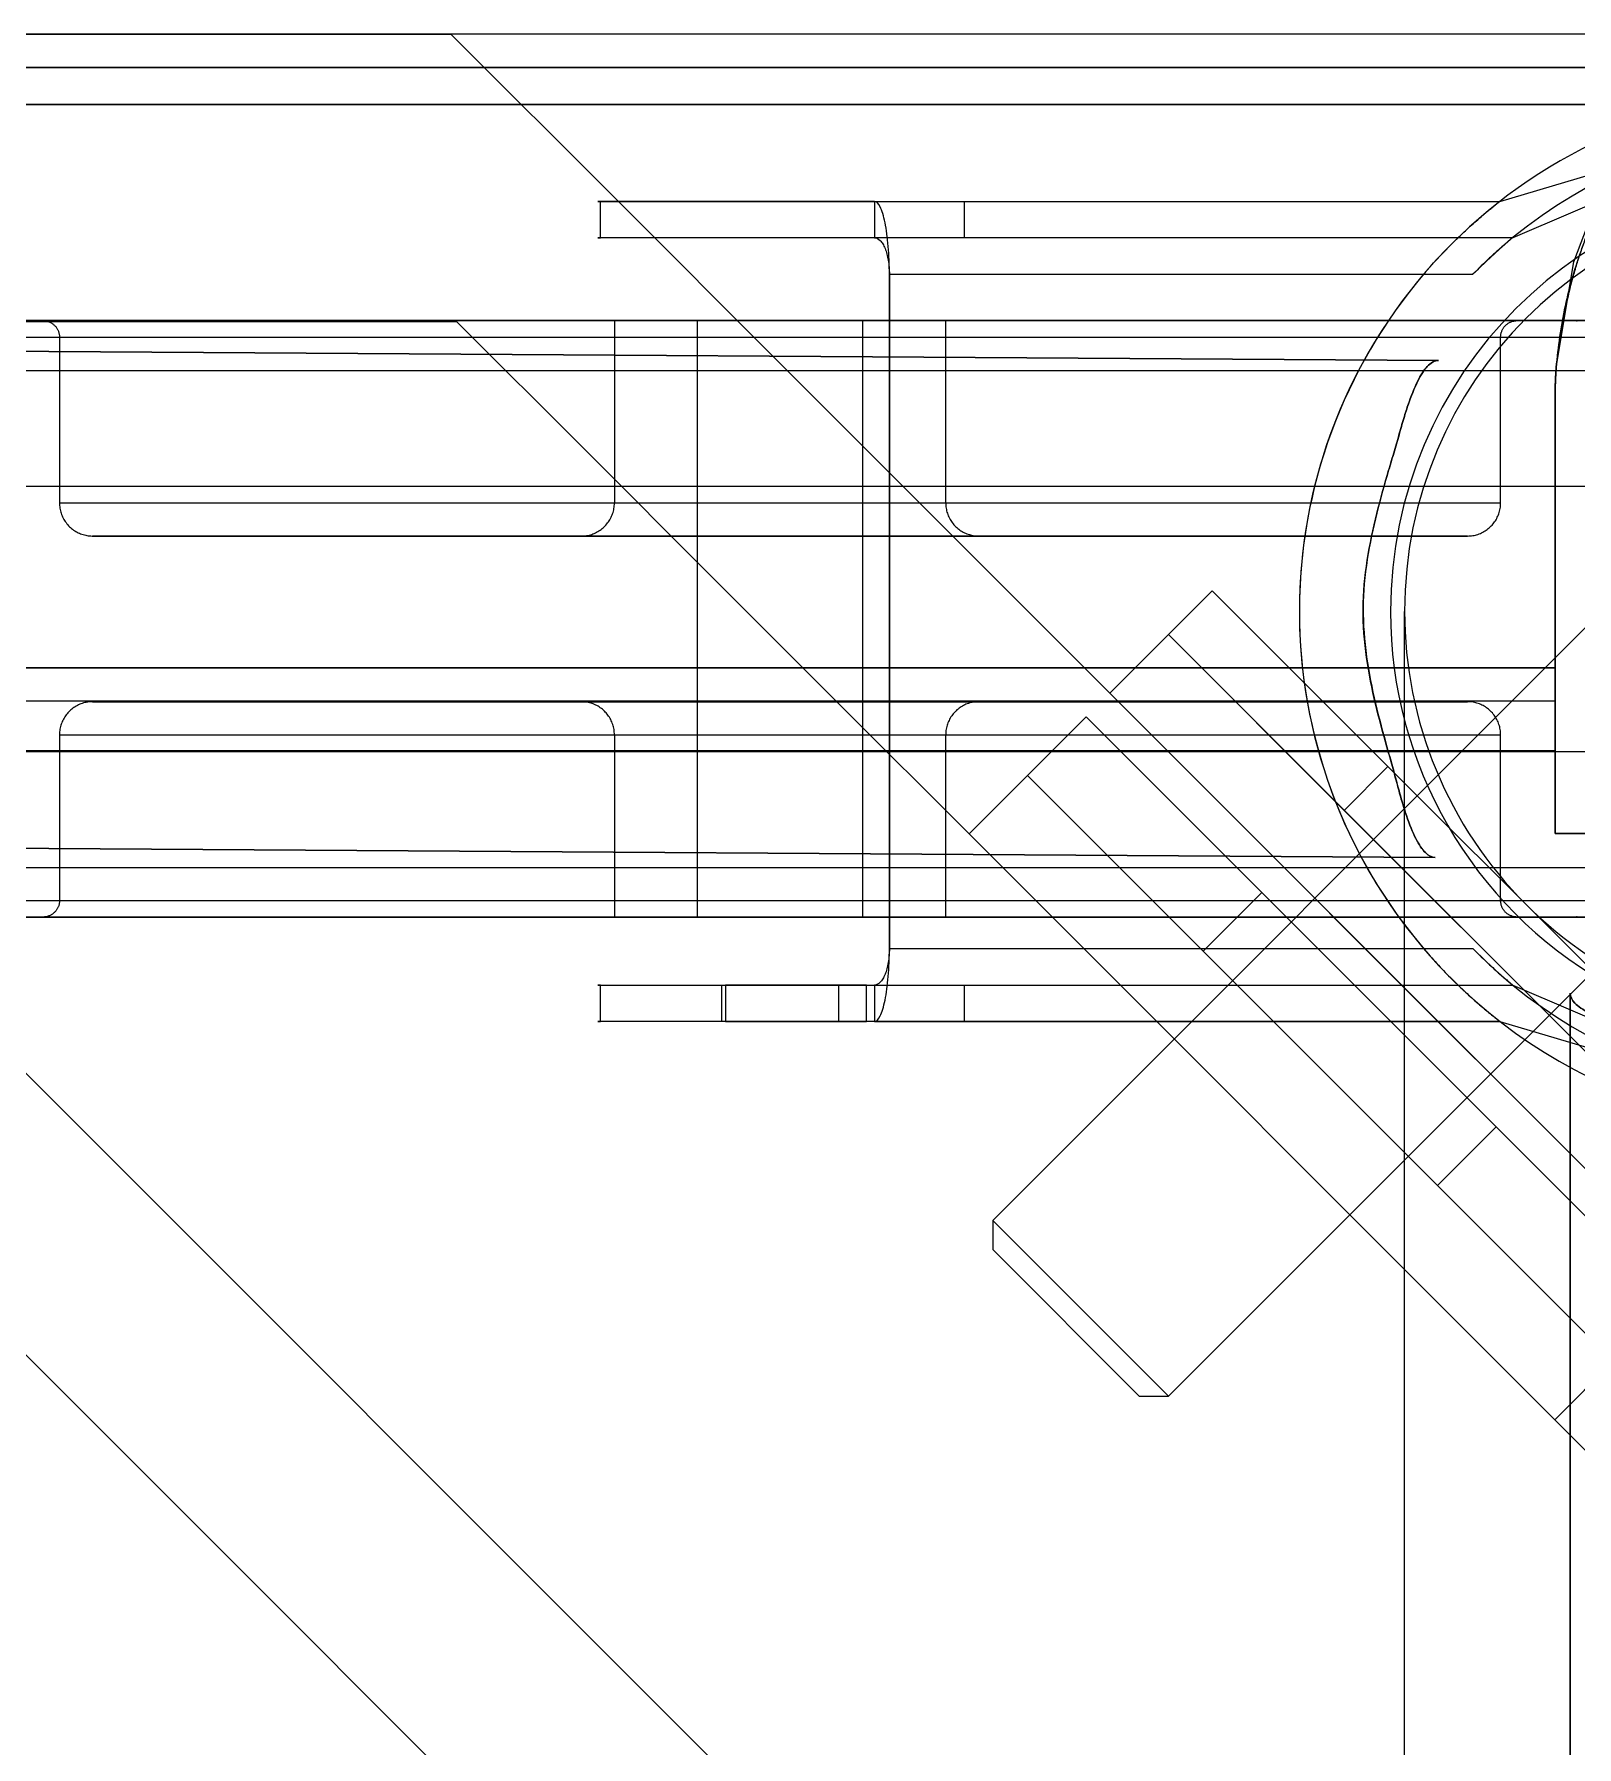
# Model space of a CAD drawing. Header units: millimetres. Extents: x -32954 to 151739, y -65671 to 56243.
# Drawn here: x -10819.61 to -10782.36, y -48571.31 to -48529.97 of the extents above; entities that cross this region are included whole.
import ezdxf

# ---------------------------------------------------------------- set-up
doc = ezdxf.new("R2010")
doc.units = ezdxf.units.MM
doc.layers.add('G-IMPT', color=7, linetype='Continuous', lineweight=9)
doc.layers.add('I-FURN', color=7, linetype='Continuous', lineweight=9)

# ---------------------------------------------------------------- blocks, each defined once
blk = doc.blocks.new('М25-М26_Столик манипуляционный - МСК-5501_dwg-9496848-О_ТХ_01')
at = {"layer": 'G-IMPT'}
for p, q in [((-301.365, -398.053), (-301.365, -13.492)), ((-301.365, -13.492), (-301.365, -398.053)), ((-301.365, -13.492), (-301.365, -398.053)), ((-320.3, -339.89), (-238.983, -421.207)), ((-320.3, -339.89), (-238.983, -421.207)), ((-300.991, -387.756), (-303.819, -390.584)), ((-302.405, -389.17), (-300.991, -387.756)), ((-286.848, -401.898), (-300.991, -387.756)), ((-291.662, -388.327), (-316.057, -412.722)), ((-291.662, -388.327), (-316.057, -412.722)), ((-290.955, -388.327), (-291.662, -388.327)), ((-290.955, -388.327), (-291.662, -388.327)), ((-291.662, -388.327), (-287.42, -392.57)), ((-291.662, -388.327), (-287.42, -392.57)), ((-287.42, -391.862), (-290.955, -388.327)), ((-287.42, -391.862), (-290.955, -388.327)), ((-302.405, -389.17), (-288.263, -403.312)), ((-298.162, -393.413), (-302.405, -389.17)), ((-288.263, -403.312), (-302.405, -389.17)), ((-288.327, -391.662), (-290.755, -389.234)), ((-288.327, -391.662), (-290.755, -389.234)), ((-290.199, -389.083), (-288.176, -391.106)), ((-290.199, -389.083), (-288.176, -391.106)), ((-303.819, -390.584), (-299.576, -394.827)), ((-290.248, -405.297), (-304.39, -391.155)), ((-287.42, -392.57), (-287.42, -391.862)), ((-287.42, -392.57), (-287.42, -391.862)), ((-311.815, -416.965), (-287.42, -392.57)), ((-311.815, -416.965), (-287.42, -392.57)), ((-305.804, -392.57), (-291.662, -406.712)), ((-291.662, -406.712), (-305.804, -392.57)), ((-299.576, -394.827), (-298.162, -393.413)), ((-298.162, -393.413), (-292.505, -399.07)), ((-295.334, -396.241), (-295.334, -396.241)), ((-295.334, -396.241), (-295.334, -396.241)), ((-301.562, -396.812), (-295.905, -402.469)), ((-284.568, -397.372), (-299.668, -397.372)), ((-299.668, -397.372), (-286.728, -397.372)), ((-286.728, -397.372), (-284.369, -397.372)), ((-285.805, -397.372), (-285.805, -397.372)), ((-285.805, -397.372), (-285.805, -397.372)), ((-284.568, -397.372), (-277.946, -397.372)), ((-280.965, -397.372), (-284.369, -397.372)), ((-283.702, -397.372), (-283.702, -398.252)), ((-282.285, -397.372), (-282.285, -397.372)), ((-282.285, -397.372), (-282.285, -397.372)), ((-280.965, -397.372), (-277.885, -397.372)), ((-280.868, -398.252), (-280.868, -397.372)), ((-277.885, -397.372), (-277.946, -397.372)), ((-284.568, -398.252), (-299.976, -398.252)), ((-284.568, -398.252), (-299.976, -398.252)), ((-286.728, -398.252), (-299.976, -398.252)), ((-284.369, -398.252), (-286.728, -398.252)), ((-285.805, -398.252), (-285.805, -398.252)), ((-285.805, -398.252), (-285.805, -398.252)), ((-277.946, -398.252), (-284.568, -398.252)), ((-284.369, -398.252), (-280.965, -398.252)), ((-282.285, -398.252), (-282.285, -398.252)), ((-282.285, -398.252), (-282.285, -398.252)), ((-277.885, -398.252), (-280.965, -398.252)), ((-277.946, -398.252), (-277.885, -398.252)), ((-284.925, -399.132), (-299.017, -399.132)), ((-284.925, -399.132), (-297.826, -399.132)), ((-293.92, -400.484), (-292.505, -399.07)), ((-292.505, -399.07), (-288.263, -403.312)), ((-284.925, -415.412), (-284.925, -399.132)), ((-284.925, -399.132), (-284.925, -415.412)), ((-298.733, -399.641), (-298.733, -399.641)), ((-298.733, -399.641), (-298.733, -399.641)), ((-303.285, -399.892), (-261.285, -399.892)), ((-261.285, -399.892), (-303.285, -399.892)), ((-261.485, -399.892), (-303.085, -399.892)), ((-261.485, -399.892), (-303.085, -399.892)), ((-301.485, -399.892), (-263.085, -399.892)), ((-263.085, -399.892), (-301.485, -399.892)), ((-264.485, -399.892), (-300.085, -399.892)), ((-264.485, -399.892), (-300.085, -399.892)), ((-286.285, -399.892), (-286.285, -404.292)), ((-286.285, -399.892), (-278.285, -399.892)), ((-278.285, -399.892), (-286.285, -399.892)), ((-284.285, -399.892), (-284.285, -414.292)), ((-280.285, -399.892), (-284.285, -399.892)), ((-280.285, -399.892), (-284.285, -399.892)), ((-280.285, -414.292), (-280.285, -399.892)), ((-278.285, -404.292), (-278.285, -399.892)), ((-262.685, -400.292), (-301.885, -400.292)), ((-262.685, -400.292), (-301.885, -400.292)), ((-299.685, -400.292), (-299.685, -404.292)), ((-264.885, -400.292), (-299.685, -400.292)), ((-264.885, -400.292), (-299.685, -400.292)), ((-293.92, -400.484), (-289.677, -404.726)), ((-264.885, -404.292), (-264.885, -400.292)), ((-262.685, -401.092), (-301.885, -401.092)), ((-262.685, -401.092), (-301.885, -401.092)), ((301.441, -405.187), (-298.107, -401.332)), ((-298.107, -401.332), (301.441, -405.187)), ((-298.107, -401.332), (301.441, -405.187)), ((-289.677, -404.726), (-286.848, -401.898)), ((-286.848, -401.898), (-288.263, -403.312)), ((-296.965, -403.53), (-295.905, -402.469)), ((-295.905, -402.469), (-291.662, -406.712)), ((-296.965, -403.53), (-292.723, -407.772)), ((-289.677, -404.726), (-288.263, -403.312)), ((-289.677, -404.726), (-288.263, -403.312)), ((-257.285, -403.892), (-307.285, -403.892)), ((-257.285, -403.892), (-307.285, -403.892)), ((-301, -403.907), (301, -403.907)), ((-301, -403.907), (-301, -405.907)), ((-301, -405.107), (-301, -403.907)), ((-301, -403.907), (301, -403.907)), ((-301, -405.107), (-301, -403.907)), ((-301, -403.907), (301, -403.907)), ((301, -403.907), (-301, -403.907)), ((-301, -403.907), (-301, -405.907)), ((-264.885, -404.292), (-299.685, -404.292)), ((-264.885, -404.292), (-299.685, -404.292)), ((-278.285, -404.292), (-286.285, -404.292)), ((-278.285, -404.292), (-286.285, -404.292)), ((-301, -405.107), (301, -405.107)), ((-301, -412.407), (-301, -405.107)), ((-301, -405.107), (301, -405.107)), ((-301, -412.407), (-301, -405.107)), ((-301, -405.107), (301, -405.107)), ((-301, -405.107), (301, -405.107)), ((-298.885, -405.092), (-265.685, -405.092)), ((-265.685, -405.092), (-298.885, -405.092)), ((-277.485, -405.092), (-287.085, -405.092)), ((-277.485, -405.092), (-287.085, -405.092)), ((-292.723, -407.772), (-290.248, -405.297)), ((-290.248, -405.297), (-291.662, -406.712)), ((-301, -405.907), (301, -405.907)), ((301, -405.907), (-301, -405.907)), ((-301, -405.907), (301, -405.907)), ((-301, -405.907), (301, -405.907)), ((-301, -405.907), (301, -405.907)), ((-301, -405.907), (-301, -412.482)), ((301, -405.907), (-301, -405.907)), ((-292.723, -407.772), (-291.662, -406.712)), ((-292.723, -407.772), (-291.662, -406.712)), ((-265.685, -409.092), (-298.885, -409.092)), ((-265.685, -409.092), (-298.885, -409.092)), ((-287.085, -409.092), (-277.485, -409.092)), ((-277.485, -409.092), (-287.085, -409.092)), ((-299.685, -409.892), (-299.685, -413.892)), ((-264.885, -409.892), (-299.685, -409.892)), ((-264.885, -409.892), (-299.685, -409.892)), ((-286.285, -409.892), (-286.285, -414.292)), ((-278.285, -409.892), (-286.285, -409.892)), ((-278.285, -409.892), (-286.285, -409.892)), ((-278.285, -414.292), (-278.285, -409.892)), ((-264.885, -413.892), (-264.885, -409.892)), ((-257.285, -410.292), (-307.285, -410.292)), ((-257.285, -410.292), (-307.285, -410.292)), ((-262.685, -413.092), (-301.885, -413.092)), ((-262.685, -413.092), (-301.885, -413.092)), ((-298.184, -413.331), (301.364, -417.187)), ((-298.184, -413.331), (301.364, -417.187)), ((301.364, -417.187), (-298.184, -413.331)), ((-303.285, -414.292), (-261.285, -414.292)), ((-261.285, -414.292), (-303.285, -414.292)), ((-303.085, -414.292), (-261.485, -414.292)), ((-261.485, -414.292), (-303.085, -414.292)), ((-262.685, -413.892), (-301.885, -413.892)), ((-262.685, -413.892), (-301.885, -413.892)), ((-263.085, -414.292), (-301.485, -414.292)), ((-263.085, -414.292), (-301.485, -414.292)), ((-300.085, -414.292), (-264.485, -414.292)), ((-264.485, -414.292), (-300.085, -414.292)), ((-264.885, -413.892), (-299.685, -413.892)), ((-264.885, -413.892), (-299.685, -413.892)), ((-278.285, -414.292), (-286.285, -414.292)), ((-286.285, -414.292), (-278.285, -414.292)), ((-284.285, -414.292), (-280.285, -414.292)), ((-280.285, -414.292), (-284.285, -414.292)), ((-239.119, -414.272), (-274.474, -414.272)), ((-284.925, -415.412), (-299.017, -415.412)), ((-284.925, -415.412), (-297.826, -415.412)), ((-299.976, -416.292), (-284.568, -416.292)), ((-299.976, -416.292), (-284.568, -416.292)), ((-299.976, -416.292), (-286.728, -416.292)), ((-286.728, -416.292), (-284.369, -416.292)), ((-285.805, -416.292), (-285.805, -416.292)), ((-285.805, -416.292), (-285.805, -416.292)), ((-284.568, -416.292), (-277.946, -416.292)), ((-282.285, -416.292), (-282.285, -416.292)), ((-282.285, -416.292), (-282.285, -416.292)), ((-280.965, -416.292), (-277.885, -416.292)), ((-277.885, -416.292), (-277.946, -416.292)), ((-284.568, -417.172), (-299.668, -417.172)), ((-286.728, -417.172), (-299.668, -417.172)), ((-284.369, -417.172), (-286.728, -417.172)), ((-285.805, -417.172), (-285.805, -417.172)), ((-285.805, -417.172), (-285.805, -417.172)), ((-284.568, -417.172), (-277.946, -417.172)), ((-282.285, -417.172), (-282.285, -417.172)), ((-282.285, -417.172), (-282.285, -417.172)), ((-277.885, -417.172), (-280.965, -417.172)), ((-277.946, -417.172), (-277.885, -417.172)), ((304.699, -419.507), (-304.699, -419.507)), ((304.699, -419.507), (-304.699, -419.507)), ((-304.699, -419.507), (304.699, -419.507)), ((-304.699, -419.507), (304.699, -419.507)), ((-304.699, -420.407), (304.699, -420.407)), ((304.699, -420.407), (-304.699, -420.407)), ((-304.699, -421.207), (304.699, -421.207)), ((-304.699, -421.207), (304.699, -421.207)), ((-304.699, -421.207), (304.699, -421.207)), ((-304.699, -421.207), (304.699, -421.207)), ((-304.699, -421.207), (304.699, -421.207)), ((-304.699, -421.207), (304.699, -421.207)), ((-238.983, -421.207), (-274.338, -421.207)), ((-274.338, -421.207), (-238.983, -421.207))]:
    blk.add_line(p, q, dxfattribs=at)
at = {"layer": 'G-IMPT', "flags": 128}
for points in [[(-297.365, -377.576), (-297.365, -380.023), (-297.365, -382.386), (-297.365, -384.661), (-297.365, -386.844), (-297.365, -388.931), (-297.365, -390.92), (-297.365, -392.808), (-297.365, -394.59), (-297.365, -396.265), (-297.365, -397.829), (-297.365, -399.28), (-297.365, -400.617), (-297.365, -401.835), (-297.365, -402.935), (-297.365, -403.914), (-297.365, -404.77), (-297.365, -405.502), (-297.365, -406.108), (-297.365, -406.589), (-297.365, -406.943), (-297.365, -407.169), (-297.365, -407.268), (-297.365, -407.272)], [(-239.119, -414.272), (-257.68, -395.711), (-276.242, -377.149), (-294.803, -358.588), (-313.365, -340.026)], [(-313.365, -375.381), (-310.271, -378.475), (-307.178, -381.569), (-304.084, -384.662), (-300.991, -387.756)], [(-290.248, -405.297), (-293.783, -401.762), (-297.319, -398.226), (-300.855, -394.691), (-304.39, -391.155)], [(-299.668, -397.372), (-308.405, -394.776), (-316.592, -398.781), (-319.905, -407.272)], [(-299.576, -394.827), (-298.162, -396.241), (-296.748, -397.655), (-295.334, -399.07), (-293.92, -400.484)], [(-299.976, -398.252), (-305.946, -395.699), (-312.355, -396.734), (-317.217, -401.036), (-319.025, -407.272), (-317.217, -413.508), (-312.355, -417.811), (-305.946, -418.846), (-299.976, -416.292)], [(-286.728, -398.252), (-286.728, -398.032), (-286.728, -397.812), (-286.728, -397.592), (-286.728, -397.372)], [(-284.568, -398.252), (-284.568, -398.032), (-284.568, -397.812), (-284.568, -397.592), (-284.568, -397.372)], [(-284.369, -397.372), (-284.369, -397.592), (-284.369, -397.812), (-284.369, -398.032), (-284.369, -398.252)], [(-280.965, -398.252), (-280.965, -398.032), (-280.965, -397.812), (-280.965, -397.592), (-280.965, -397.372)], [(-277.946, -397.372), (-277.946, -397.592), (-277.946, -397.812), (-277.946, -398.032), (-277.946, -398.252)], [(-302.622, -397.873), (-301.208, -399.287), (-299.794, -400.701), (-298.38, -402.115), (-296.965, -403.53)], [(-301.627, -399.892), (-301.285, -399.892), (-300.912, -399.892), (-300.509, -399.892), (-300.077, -399.892), (-299.617, -399.892), (-299.129, -399.892), (-298.614, -399.892), (-298.073, -399.892), (-297.507, -399.892), (-296.916, -399.892), (-296.302, -399.892), (-295.665, -399.892), (-295.007, -399.892), (-294.329, -399.892), (-293.631, -399.892), (-292.916, -399.892), (-292.183, -399.892), (-291.434, -399.892), (-290.671, -399.892), (-289.894, -399.892), (-289.106, -399.892), (-288.306, -399.892), (-287.497, -399.892), (-286.679, -399.892), (-285.854, -399.892), (-285.024, -399.892), (-284.189, -399.892), (-283.351, -399.892), (-282.512, -399.892), (-281.672, -399.892), (-280.833, -399.892), (-279.996, -399.892), (-279.163, -399.892), (-278.335, -399.892), (-277.514, -399.892), (-276.7, -399.892), (-275.895, -399.892), (-275.1, -399.892), (-274.316, -399.892), (-273.546, -399.892), (-272.789, -399.892), (-272.048, -399.892), (-271.323, -399.892), (-270.615, -399.892), (-269.926, -399.892), (-269.257, -399.892), (-268.609, -399.892), (-267.983, -399.892), (-267.379, -399.892), (-266.8, -399.892), (-266.245, -399.892), (-265.716, -399.892), (-265.213, -399.892), (-264.738, -399.892), (-264.29, -399.892), (-263.872, -399.892)], [(-264.061, -399.892), (-264.493, -399.892), (-264.953, -399.892), (-265.441, -399.892), (-265.956, -399.892), (-266.497, -399.892), (-267.063, -399.892), (-267.654, -399.892), (-268.268, -399.892), (-268.905, -399.892), (-269.563, -399.892), (-270.241, -399.892), (-270.939, -399.892), (-271.654, -399.892), (-272.387, -399.892), (-273.136, -399.892), (-273.899, -399.892), (-274.675, -399.892), (-275.464, -399.892), (-276.264, -399.892), (-277.073, -399.892), (-277.891, -399.892), (-278.716, -399.892), (-279.546, -399.892), (-280.381, -399.892), (-281.219, -399.892), (-282.058, -399.892), (-282.898, -399.892), (-283.737, -399.892), (-284.574, -399.892), (-285.407, -399.892), (-286.235, -399.892), (-287.056, -399.892), (-287.87, -399.892), (-288.675, -399.892), (-289.47, -399.892), (-290.253, -399.892), (-291.024, -399.892), (-291.781, -399.892), (-292.522, -399.892), (-293.247, -399.892), (-293.955, -399.892), (-294.643, -399.892), (-295.313, -399.892), (-295.961, -399.892), (-296.587, -399.892), (-297.191, -399.892), (-297.77, -399.892), (-298.325, -399.892), (-298.854, -399.892), (-299.357, -399.892), (-299.832, -399.892), (-300.28, -399.892), (-300.698, -399.892), (-301.087, -399.892), (-301.446, -399.892), (-301.774, -399.892)], [(-301.537, -399.896), (-301.521, -399.894), (-301.505, -399.893), (-301.489, -399.892), (-301.485, -399.892)], [(-301.485, -399.892), (-301.47, -399.892), (-301.424, -399.892), (-301.347, -399.892), (-301.24, -399.892), (-301.102, -399.892), (-300.935, -399.892), (-300.737, -399.892), (-300.51, -399.892), (-300.254, -399.892), (-299.969, -399.892), (-299.656, -399.892), (-299.315, -399.892), (-298.947, -399.892), (-298.552, -399.892), (-298.131, -399.892), (-297.685, -399.892), (-297.214, -399.892), (-296.72, -399.892), (-296.202, -399.892), (-295.662, -399.892), (-295.1, -399.892), (-294.518, -399.892), (-293.917, -399.892), (-293.297, -399.892), (-292.659, -399.892), (-292.004, -399.892), (-291.334, -399.892), (-290.65, -399.892), (-289.952, -399.892), (-289.242, -399.892), (-288.521, -399.892), (-287.79, -399.892), (-287.05, -399.892), (-286.302, -399.892), (-285.548, -399.892), (-284.789, -399.892), (-284.026, -399.892), (-283.26, -399.892), (-282.492, -399.892), (-281.724, -399.892), (-280.957, -399.892), (-280.192, -399.892), (-279.431, -399.892), (-278.674, -399.892), (-277.923, -399.892), (-277.178, -399.892), (-276.442, -399.892), (-275.716, -399.892), (-274.999, -399.892), (-274.295, -399.892), (-273.603, -399.892), (-272.925, -399.892), (-272.262, -399.892), (-271.616, -399.892), (-270.986, -399.892), (-270.374, -399.892), (-269.781, -399.892), (-269.209, -399.892), (-268.657, -399.892), (-268.127, -399.892), (-267.62, -399.892), (-267.136, -399.892), (-266.676, -399.892), (-266.242, -399.892), (-265.833, -399.892), (-265.45, -399.892), (-265.094, -399.892), (-264.766, -399.892), (-264.466, -399.892), (-264.194, -399.892)], [(-264.06, -399.892), (-264.316, -399.892), (-264.601, -399.892), (-264.914, -399.892), (-265.255, -399.892), (-265.623, -399.892), (-266.018, -399.892), (-266.439, -399.892), (-266.885, -399.892), (-267.356, -399.892), (-267.85, -399.892), (-268.368, -399.892), (-268.908, -399.892), (-269.47, -399.892), (-270.052, -399.892), (-270.653, -399.892), (-271.273, -399.892), (-271.911, -399.892), (-272.566, -399.892), (-273.235, -399.892), (-273.92, -399.892), (-274.618, -399.892), (-275.328, -399.892), (-276.049, -399.892), (-276.78, -399.892), (-277.52, -399.892), (-278.268, -399.892), (-279.022, -399.892), (-279.781, -399.892), (-280.544, -399.892), (-281.31, -399.892), (-282.078, -399.892), (-282.846, -399.892), (-283.613, -399.892), (-284.378, -399.892), (-285.139, -399.892), (-285.896, -399.892), (-286.647, -399.892), (-287.391, -399.892), (-288.128, -399.892), (-288.854, -399.892), (-289.57, -399.892), (-290.275, -399.892), (-290.967, -399.892), (-291.645, -399.892), (-292.308, -399.892), (-292.954, -399.892), (-293.584, -399.892), (-294.196, -399.892), (-294.789, -399.892), (-295.361, -399.892), (-295.913, -399.892), (-296.443, -399.892), (-296.95, -399.892), (-297.434, -399.892), (-297.894, -399.892), (-298.328, -399.892), (-298.737, -399.892), (-299.12, -399.892), (-299.476, -399.892), (-299.804, -399.892), (-300.104, -399.892), (-300.376, -399.892), (-300.618, -399.892), (-300.832, -399.892), (-301.016, -399.892), (-301.169, -399.892), (-301.293, -399.892), (-301.386, -399.892), (-301.449, -399.892), (-301.48, -399.892), (-301.485, -399.892)], [(-300.085, -399.892), (-300.069, -399.893), (-300.053, -399.894), (-300.037, -399.895), (-300.021, -399.897), (-300.006, -399.9), (-299.99, -399.904), (-299.974, -399.908), (-299.959, -399.913), (-299.944, -399.918), (-299.929, -399.924), (-299.915, -399.93), (-299.9, -399.938), (-299.886, -399.945), (-299.872, -399.953), (-299.859, -399.962), (-299.846, -399.971), (-299.833, -399.981), (-299.821, -399.992), (-299.809, -400.002), (-299.798, -400.014), (-299.787, -400.025), (-299.777, -400.037), (-299.767, -400.05), (-299.757, -400.063), (-299.748, -400.076), (-299.74, -400.09), (-299.732, -400.104), (-299.725, -400.118), (-299.718, -400.133), (-299.712, -400.147), (-299.707, -400.162), (-299.702, -400.178), (-299.697, -400.193), (-299.694, -400.209), (-299.691, -400.224), (-299.688, -400.24), (-299.687, -400.256), (-299.685, -400.272), (-299.685, -400.288), (-299.685, -400.292)], [(-264.885, -400.292), (-264.885, -400.276), (-264.884, -400.26), (-264.882, -400.244), (-264.88, -400.229), (-264.877, -400.213), (-264.874, -400.197), (-264.869, -400.182), (-264.865, -400.167), (-264.859, -400.151), (-264.853, -400.137), (-264.847, -400.122), (-264.84, -400.108), (-264.832, -400.094), (-264.824, -400.08), (-264.815, -400.066), (-264.806, -400.053), (-264.796, -400.041), (-264.786, -400.029), (-264.775, -400.017), (-264.764, -400.005), (-264.752, -399.994), (-264.74, -399.984), (-264.727, -399.974), (-264.714, -399.965), (-264.701, -399.956), (-264.687, -399.947), (-264.674, -399.94), (-264.659, -399.932), (-264.645, -399.926), (-264.63, -399.92), (-264.615, -399.914), (-264.6, -399.909), (-264.584, -399.905), (-264.569, -399.901), (-264.553, -399.898), (-264.537, -399.896), (-264.521, -399.894), (-264.505, -399.893), (-264.489, -399.892), (-264.485, -399.892)], [(-303, -401.907), (-302.5, -401.907), (-302, -401.907), (-301.5, -401.907), (-301, -401.907)], [(-301, -401.907), (-301.5, -401.907), (-302, -401.907), (-302.5, -401.907), (-303, -401.907)], [(-303, -401.907), (-302.5, -401.907), (-302, -401.907), (-301.5, -401.907), (-301, -401.907)], [(-301, -401.907), (-301.5, -401.907), (-302, -401.907), (-302.5, -401.907), (-303, -401.907)], [(-301, -401.907), (-301, -402.407), (-301, -402.907), (-301, -403.407), (-301, -403.907)], [(-301, -403.907), (-301, -403.407), (-301, -402.907), (-301, -402.407), (-301, -401.907)], [(-301, -401.907), (-301, -402.407), (-301, -402.907), (-301, -403.407), (-301, -403.907)], [(-301, -403.907), (-301, -403.407), (-301, -402.907), (-301, -402.407), (-301, -401.907)], [(-286.848, -401.898), (-283.755, -404.992), (-280.661, -408.085), (-277.568, -411.179), (-274.474, -414.272)], [(-299.685, -404.292), (-299.684, -404.324), (-299.682, -404.356), (-299.679, -404.388), (-299.675, -404.42), (-299.669, -404.451), (-299.662, -404.482), (-299.654, -404.513), (-299.644, -404.544), (-299.634, -404.574), (-299.622, -404.604), (-299.609, -404.633), (-299.595, -404.662), (-299.579, -404.69), (-299.563, -404.717), (-299.545, -404.744), (-299.527, -404.77), (-299.507, -404.795), (-299.486, -404.82), (-299.465, -404.843), (-299.442, -404.866), (-299.419, -404.888), (-299.395, -404.909), (-299.37, -404.929), (-299.344, -404.948), (-299.317, -404.966), (-299.29, -404.982), (-299.262, -404.998), (-299.234, -405.012), (-299.204, -405.026), (-299.175, -405.038), (-299.145, -405.049), (-299.114, -405.059), (-299.084, -405.067), (-299.052, -405.075), (-299.021, -405.081), (-298.989, -405.086), (-298.958, -405.089), (-298.926, -405.091), (-298.894, -405.092), (-298.885, -405.092)], [(-287.085, -405.092), (-287.053, -405.092), (-287.021, -405.09), (-286.989, -405.087), (-286.958, -405.082), (-286.926, -405.076), (-286.895, -405.069), (-286.864, -405.061), (-286.833, -405.052), (-286.803, -405.041), (-286.773, -405.029), (-286.744, -405.016), (-286.716, -405.002), (-286.687, -404.987), (-286.66, -404.97), (-286.633, -404.953), (-286.607, -404.934), (-286.582, -404.914), (-286.557, -404.894), (-286.534, -404.872), (-286.511, -404.85), (-286.489, -404.826), (-286.468, -404.802), (-286.448, -404.777), (-286.43, -404.751), (-286.412, -404.725), (-286.395, -404.697), (-286.379, -404.669), (-286.365, -404.641), (-286.352, -404.612), (-286.339, -404.582), (-286.328, -404.552), (-286.319, -404.522), (-286.31, -404.491), (-286.303, -404.46), (-286.297, -404.428), (-286.292, -404.397), (-286.288, -404.365), (-286.286, -404.333), (-286.285, -404.301), (-286.285, -404.292)], [(-278.285, -404.292), (-278.284, -404.324), (-278.282, -404.356), (-278.279, -404.388), (-278.275, -404.42), (-278.269, -404.451), (-278.262, -404.482), (-278.254, -404.513), (-278.244, -404.544), (-278.234, -404.574), (-278.222, -404.604), (-278.209, -404.633), (-278.195, -404.662), (-278.179, -404.69), (-278.163, -404.717), (-278.145, -404.744), (-278.127, -404.77), (-278.107, -404.795), (-278.086, -404.82), (-278.065, -404.843), (-278.042, -404.866), (-278.019, -404.888), (-277.995, -404.909), (-277.97, -404.929), (-277.944, -404.948), (-277.917, -404.966), (-277.89, -404.982), (-277.862, -404.998), (-277.834, -405.012), (-277.804, -405.026), (-277.775, -405.038), (-277.745, -405.049), (-277.714, -405.059), (-277.684, -405.067), (-277.652, -405.075), (-277.621, -405.081), (-277.589, -405.086), (-277.558, -405.089), (-277.526, -405.091), (-277.494, -405.092), (-277.485, -405.092)], [(-265.685, -405.092), (-265.653, -405.092), (-265.621, -405.09), (-265.589, -405.087), (-265.558, -405.082), (-265.526, -405.076), (-265.495, -405.069), (-265.464, -405.061), (-265.433, -405.052), (-265.403, -405.041), (-265.373, -405.029), (-265.344, -405.016), (-265.316, -405.002), (-265.287, -404.987), (-265.26, -404.97), (-265.233, -404.953), (-265.207, -404.934), (-265.182, -404.914), (-265.157, -404.894), (-265.134, -404.872), (-265.111, -404.85), (-265.089, -404.826), (-265.068, -404.802), (-265.048, -404.777), (-265.03, -404.751), (-265.012, -404.725), (-264.995, -404.697), (-264.979, -404.669), (-264.965, -404.641), (-264.952, -404.612), (-264.939, -404.582), (-264.928, -404.552), (-264.919, -404.522), (-264.91, -404.491), (-264.903, -404.46), (-264.897, -404.428), (-264.892, -404.397), (-264.888, -404.365), (-264.886, -404.333), (-264.885, -404.301), (-264.885, -404.292)], [(-298.885, -405.092), (-298.872, -405.092), (-298.832, -405.092), (-298.766, -405.092), (-298.673, -405.092), (-298.554, -405.092), (-298.409, -405.092), (-298.238, -405.092), (-298.042, -405.092), (-297.821, -405.092), (-297.575, -405.092), (-297.304, -405.092), (-297.009, -405.092), (-296.691, -405.092), (-296.349, -405.092), (-295.986, -405.092), (-295.6, -405.092), (-295.193, -405.092), (-294.765, -405.092), (-294.317, -405.092), (-293.85, -405.092), (-293.365, -405.092), (-292.862, -405.092), (-292.342, -405.092), (-291.805, -405.092), (-291.254, -405.092), (-290.688, -405.092), (-290.109, -405.092), (-289.517, -405.092), (-288.914, -405.092), (-288.3, -405.092), (-287.677, -405.092), (-287.044, -405.092), (-286.405, -405.092), (-285.758, -405.092), (-285.106, -405.092), (-284.45, -405.092), (-283.79, -405.092), (-283.128, -405.092), (-282.464, -405.092), (-281.8, -405.092), (-281.137, -405.092), (-280.476, -405.092), (-279.817, -405.092), (-279.163, -405.092), (-278.513, -405.092), (-277.87, -405.092), (-277.234, -405.092), (-276.605, -405.092), (-275.986, -405.092), (-275.377, -405.092), (-274.779, -405.092), (-274.193, -405.092), (-273.62, -405.092), (-273.06, -405.092), (-272.516, -405.092), (-271.987, -405.092), (-271.475, -405.092), (-270.979, -405.092), (-270.502, -405.092), (-270.044, -405.092), (-269.606, -405.092), (-269.187, -405.092), (-268.79, -405.092), (-268.414, -405.092), (-268.061, -405.092), (-267.73, -405.092), (-267.422, -405.092), (-267.138, -405.092), (-266.879, -405.092), (-266.644, -405.092), (-266.434, -405.092), (-266.25, -405.092), (-266.091, -405.092), (-265.958, -405.092), (-265.851, -405.092), (-265.771, -405.092), (-265.716, -405.092), (-265.689, -405.092), (-265.685, -405.092)], [(-265.685, -405.092), (-265.698, -405.092), (-265.738, -405.092), (-265.804, -405.092), (-265.897, -405.092), (-266.016, -405.092), (-266.161, -405.092), (-266.331, -405.092), (-266.528, -405.092), (-266.749, -405.092), (-266.995, -405.092), (-267.266, -405.092), (-267.561, -405.092), (-267.879, -405.092), (-268.221, -405.092), (-268.584, -405.092), (-268.97, -405.092), (-269.377, -405.092), (-269.805, -405.092), (-270.253, -405.092), (-270.72, -405.092), (-271.205, -405.092), (-271.708, -405.092), (-272.228, -405.092), (-272.765, -405.092), (-273.316, -405.092), (-273.882, -405.092), (-274.461, -405.092), (-275.053, -405.092), (-275.656, -405.092), (-276.27, -405.092), (-276.893, -405.092), (-277.525, -405.092), (-278.165, -405.092), (-278.812, -405.092), (-279.464, -405.092), (-280.12, -405.092), (-280.78, -405.092), (-281.442, -405.092), (-282.106, -405.092), (-282.77, -405.092), (-283.433, -405.092), (-284.094, -405.092), (-284.753, -405.092), (-285.407, -405.092), (-286.057, -405.092), (-286.7, -405.092), (-287.336, -405.092), (-287.965, -405.092), (-288.584, -405.092), (-289.193, -405.092), (-289.791, -405.092), (-290.377, -405.092), (-290.95, -405.092), (-291.51, -405.092), (-292.054, -405.092), (-292.583, -405.092), (-293.095, -405.092), (-293.59, -405.092), (-294.068, -405.092), (-294.526, -405.092), (-294.964, -405.092), (-295.383, -405.092), (-295.78, -405.092), (-296.156, -405.092), (-296.509, -405.092), (-296.84, -405.092), (-297.148, -405.092), (-297.431, -405.092), (-297.691, -405.092), (-297.926, -405.092), (-298.136, -405.092), (-298.32, -405.092), (-298.479, -405.092), (-298.612, -405.092), (-298.719, -405.092), (-298.799, -405.092), (-298.853, -405.092), (-298.881, -405.092), (-298.885, -405.092)], [(-274.338, -421.207), (-278.316, -417.23), (-282.293, -413.252), (-286.27, -409.275), (-290.248, -405.297)], [(-290.248, -405.297), (-286.27, -409.275), (-282.293, -413.252), (-278.316, -417.23), (-274.338, -421.207)], [(-301, -405.907), (-150.5, -405.907), (0, -405.907), (150.5, -405.907), (301, -405.907)], [(-299.668, -417.172), (-308.405, -419.769), (-316.592, -415.764), (-319.905, -407.272)], [(-298.885, -409.092), (-298.917, -409.093), (-298.949, -409.095), (-298.981, -409.098), (-299.012, -409.103), (-299.044, -409.108), (-299.075, -409.115), (-299.106, -409.123), (-299.137, -409.133), (-299.167, -409.144), (-299.197, -409.155), (-299.226, -409.169), (-299.254, -409.183), (-299.282, -409.198), (-299.31, -409.215), (-299.337, -409.232), (-299.363, -409.251), (-299.388, -409.27), (-299.412, -409.291), (-299.436, -409.312), (-299.459, -409.335), (-299.481, -409.358), (-299.502, -409.383), (-299.521, -409.408), (-299.54, -409.434), (-299.558, -409.46), (-299.575, -409.487), (-299.591, -409.515), (-299.605, -409.544), (-299.618, -409.573), (-299.631, -409.602), (-299.642, -409.632), (-299.651, -409.663), (-299.66, -409.694), (-299.667, -409.725), (-299.673, -409.756), (-299.678, -409.788), (-299.682, -409.82), (-299.684, -409.852), (-299.685, -409.884), (-299.685, -409.892)], [(-265.685, -409.092), (-265.698, -409.092), (-265.738, -409.092), (-265.804, -409.092), (-265.897, -409.092), (-266.016, -409.092), (-266.161, -409.092), (-266.331, -409.092), (-266.528, -409.092), (-266.749, -409.092), (-266.995, -409.092), (-267.266, -409.092), (-267.561, -409.092), (-267.879, -409.092), (-268.221, -409.092), (-268.584, -409.092), (-268.97, -409.092), (-269.377, -409.092), (-269.805, -409.092), (-270.253, -409.092), (-270.72, -409.092), (-271.205, -409.092), (-271.708, -409.092), (-272.228, -409.092), (-272.765, -409.092), (-273.316, -409.092), (-273.882, -409.092), (-274.461, -409.092), (-275.053, -409.092), (-275.656, -409.092), (-276.27, -409.092), (-276.893, -409.092), (-277.525, -409.092), (-278.165, -409.092), (-278.812, -409.092), (-279.464, -409.092), (-280.12, -409.092), (-280.78, -409.092), (-281.442, -409.092), (-282.106, -409.092), (-282.77, -409.092), (-283.433, -409.092), (-284.094, -409.092), (-284.753, -409.092), (-285.407, -409.092), (-286.057, -409.092), (-286.7, -409.092), (-287.336, -409.092), (-287.965, -409.092), (-288.584, -409.092), (-289.193, -409.092), (-289.791, -409.092), (-290.377, -409.092), (-290.95, -409.092), (-291.51, -409.092), (-292.054, -409.092), (-292.583, -409.092), (-293.095, -409.092), (-293.59, -409.092), (-294.068, -409.092), (-294.526, -409.092), (-294.964, -409.092), (-295.383, -409.092), (-295.78, -409.092), (-296.156, -409.092), (-296.509, -409.092), (-296.84, -409.092), (-297.148, -409.092), (-297.431, -409.092), (-297.691, -409.092), (-297.926, -409.092), (-298.136, -409.092), (-298.32, -409.092), (-298.479, -409.092), (-298.612, -409.092), (-298.719, -409.092), (-298.799, -409.092), (-298.853, -409.092), (-298.881, -409.092), (-298.885, -409.092)], [(-298.885, -409.092), (-298.872, -409.092), (-298.832, -409.092), (-298.766, -409.092), (-298.673, -409.092), (-298.554, -409.092), (-298.409, -409.092), (-298.238, -409.092), (-298.042, -409.092), (-297.821, -409.092), (-297.575, -409.092), (-297.304, -409.092), (-297.009, -409.092), (-296.691, -409.092), (-296.349, -409.092), (-295.986, -409.092), (-295.6, -409.092), (-295.193, -409.092), (-294.765, -409.092), (-294.317, -409.092), (-293.85, -409.092), (-293.365, -409.092), (-292.862, -409.092), (-292.342, -409.092), (-291.805, -409.092), (-291.254, -409.092), (-290.688, -409.092), (-290.109, -409.092), (-289.517, -409.092), (-288.914, -409.092), (-288.3, -409.092), (-287.677, -409.092), (-287.044, -409.092), (-286.405, -409.092), (-285.758, -409.092), (-285.106, -409.092), (-284.45, -409.092), (-283.79, -409.092), (-283.128, -409.092), (-282.464, -409.092), (-281.8, -409.092), (-281.137, -409.092), (-280.476, -409.092), (-279.817, -409.092), (-279.163, -409.092), (-278.513, -409.092), (-277.87, -409.092), (-277.234, -409.092), (-276.605, -409.092), (-275.986, -409.092), (-275.377, -409.092), (-274.779, -409.092), (-274.193, -409.092), (-273.62, -409.092), (-273.06, -409.092), (-272.516, -409.092), (-271.987, -409.092), (-271.475, -409.092), (-270.979, -409.092), (-270.502, -409.092), (-270.044, -409.092), (-269.606, -409.092), (-269.187, -409.092), (-268.79, -409.092), (-268.414, -409.092), (-268.061, -409.092), (-267.73, -409.092), (-267.422, -409.092), (-267.138, -409.092), (-266.879, -409.092), (-266.644, -409.092), (-266.434, -409.092), (-266.25, -409.092), (-266.091, -409.092), (-265.958, -409.092), (-265.851, -409.092), (-265.771, -409.092), (-265.716, -409.092), (-265.689, -409.092), (-265.685, -409.092)], [(-286.285, -409.892), (-286.286, -409.86), (-286.288, -409.828), (-286.291, -409.797), (-286.295, -409.765), (-286.301, -409.733), (-286.308, -409.702), (-286.316, -409.671), (-286.326, -409.641), (-286.336, -409.611), (-286.348, -409.581), (-286.361, -409.552), (-286.375, -409.523), (-286.391, -409.495), (-286.407, -409.467), (-286.425, -409.441), (-286.443, -409.415), (-286.463, -409.389), (-286.484, -409.365), (-286.505, -409.341), (-286.528, -409.318), (-286.551, -409.297), (-286.575, -409.276), (-286.6, -409.256), (-286.626, -409.237), (-286.653, -409.219), (-286.68, -409.202), (-286.708, -409.187), (-286.736, -409.172), (-286.765, -409.159), (-286.795, -409.147), (-286.825, -409.136), (-286.856, -409.126), (-286.886, -409.117), (-286.918, -409.11), (-286.949, -409.104), (-286.981, -409.099), (-287.012, -409.096), (-287.044, -409.093), (-287.076, -409.092), (-287.085, -409.092)], [(-277.485, -409.092), (-277.517, -409.093), (-277.549, -409.095), (-277.581, -409.098), (-277.612, -409.103), (-277.644, -409.108), (-277.675, -409.115), (-277.706, -409.123), (-277.737, -409.133), (-277.767, -409.144), (-277.797, -409.155), (-277.826, -409.169), (-277.854, -409.183), (-277.882, -409.198), (-277.91, -409.215), (-277.937, -409.232), (-277.963, -409.251), (-277.988, -409.27), (-278.012, -409.291), (-278.036, -409.312), (-278.059, -409.335), (-278.081, -409.358), (-278.102, -409.383), (-278.121, -409.408), (-278.14, -409.434), (-278.158, -409.46), (-278.175, -409.487), (-278.191, -409.515), (-278.205, -409.544), (-278.218, -409.573), (-278.231, -409.602), (-278.242, -409.632), (-278.251, -409.663), (-278.26, -409.694), (-278.267, -409.725), (-278.273, -409.756), (-278.278, -409.788), (-278.282, -409.82), (-278.284, -409.852), (-278.285, -409.884), (-278.285, -409.892)], [(-264.885, -409.892), (-264.886, -409.86), (-264.888, -409.828), (-264.891, -409.797), (-264.895, -409.765), (-264.901, -409.733), (-264.908, -409.702), (-264.916, -409.671), (-264.926, -409.641), (-264.936, -409.611), (-264.948, -409.581), (-264.961, -409.552), (-264.975, -409.523), (-264.991, -409.495), (-265.007, -409.467), (-265.025, -409.441), (-265.043, -409.415), (-265.063, -409.389), (-265.084, -409.365), (-265.105, -409.341), (-265.128, -409.318), (-265.151, -409.297), (-265.175, -409.276), (-265.2, -409.256), (-265.226, -409.237), (-265.253, -409.219), (-265.28, -409.202), (-265.308, -409.187), (-265.336, -409.172), (-265.365, -409.159), (-265.395, -409.147), (-265.425, -409.136), (-265.456, -409.126), (-265.486, -409.117), (-265.518, -409.11), (-265.549, -409.104), (-265.581, -409.099), (-265.612, -409.096), (-265.644, -409.093), (-265.676, -409.092), (-265.685, -409.092)], [(-301.027, -413.158), (-301.453, -415.712), (-302.289, -417.921), (-303.325, -419.641), (-304.279, -420.788), (-304.699, -421.207)], [(-301.027, -413.158), (-301.453, -415.712), (-302.289, -417.921), (-303.325, -419.641), (-304.279, -420.788), (-304.699, -421.207)], [(-264.061, -414.292), (-264.493, -414.292), (-264.953, -414.292), (-265.441, -414.292), (-265.956, -414.292), (-266.497, -414.292), (-267.063, -414.292), (-267.654, -414.292), (-268.268, -414.292), (-268.905, -414.292), (-269.563, -414.292), (-270.241, -414.292), (-270.939, -414.292), (-271.654, -414.292), (-272.387, -414.292), (-273.136, -414.292), (-273.899, -414.292), (-274.675, -414.292), (-275.464, -414.292), (-276.264, -414.292), (-277.073, -414.292), (-277.891, -414.292), (-278.716, -414.292), (-279.546, -414.292), (-280.381, -414.292), (-281.219, -414.292), (-282.058, -414.292), (-282.898, -414.292), (-283.737, -414.292), (-284.574, -414.292), (-285.407, -414.292), (-286.235, -414.292), (-287.056, -414.292), (-287.87, -414.292), (-288.675, -414.292), (-289.47, -414.292), (-290.253, -414.292), (-291.024, -414.292), (-291.781, -414.292), (-292.522, -414.292), (-293.247, -414.292), (-293.955, -414.292), (-294.643, -414.292), (-295.313, -414.292), (-295.961, -414.292), (-296.587, -414.292), (-297.191, -414.292), (-297.77, -414.292), (-298.325, -414.292), (-298.854, -414.292), (-299.357, -414.292), (-299.832, -414.292), (-300.28, -414.292), (-300.698, -414.292), (-301.087, -414.292), (-301.446, -414.292), (-301.774, -414.292)], [(-301.627, -414.292), (-301.285, -414.292), (-300.912, -414.292), (-300.509, -414.292), (-300.077, -414.292), (-299.617, -414.292), (-299.129, -414.292), (-298.614, -414.292), (-298.073, -414.292), (-297.507, -414.292), (-296.916, -414.292), (-296.302, -414.292), (-295.665, -414.292), (-295.007, -414.292), (-294.329, -414.292), (-293.631, -414.292), (-292.916, -414.292), (-292.183, -414.292), (-291.434, -414.292), (-290.671, -414.292), (-289.894, -414.292), (-289.106, -414.292), (-288.306, -414.292), (-287.497, -414.292), (-286.679, -414.292), (-285.854, -414.292), (-285.024, -414.292), (-284.189, -414.292), (-283.351, -414.292), (-282.512, -414.292), (-281.672, -414.292), (-280.833, -414.292), (-279.996, -414.292), (-279.163, -414.292), (-278.335, -414.292), (-277.514, -414.292), (-276.7, -414.292), (-275.895, -414.292), (-275.1, -414.292), (-274.316, -414.292), (-273.546, -414.292), (-272.789, -414.292), (-272.048, -414.292), (-271.323, -414.292), (-270.615, -414.292), (-269.926, -414.292), (-269.257, -414.292), (-268.609, -414.292), (-267.983, -414.292), (-267.379, -414.292), (-266.8, -414.292), (-266.245, -414.292), (-265.716, -414.292), (-265.213, -414.292), (-264.738, -414.292), (-264.29, -414.292), (-263.872, -414.292)], [(-301.485, -414.292), (-301.501, -414.292), (-301.517, -414.291), (-301.533, -414.289)], [(-264.06, -414.292), (-264.316, -414.292), (-264.601, -414.292), (-264.914, -414.292), (-265.255, -414.292), (-265.623, -414.292), (-266.018, -414.292), (-266.439, -414.292), (-266.885, -414.292), (-267.356, -414.292), (-267.85, -414.292), (-268.368, -414.292), (-268.908, -414.292), (-269.47, -414.292), (-270.052, -414.292), (-270.653, -414.292), (-271.273, -414.292), (-271.911, -414.292), (-272.566, -414.292), (-273.235, -414.292), (-273.92, -414.292), (-274.618, -414.292), (-275.328, -414.292), (-276.049, -414.292), (-276.78, -414.292), (-277.52, -414.292), (-278.268, -414.292), (-279.022, -414.292), (-279.781, -414.292), (-280.544, -414.292), (-281.31, -414.292), (-282.078, -414.292), (-282.846, -414.292), (-283.613, -414.292), (-284.378, -414.292), (-285.139, -414.292), (-285.896, -414.292), (-286.647, -414.292), (-287.391, -414.292), (-288.128, -414.292), (-288.854, -414.292), (-289.57, -414.292), (-290.275, -414.292), (-290.967, -414.292), (-291.645, -414.292), (-292.308, -414.292), (-292.954, -414.292), (-293.584, -414.292), (-294.196, -414.292), (-294.789, -414.292), (-295.361, -414.292), (-295.913, -414.292), (-296.443, -414.292), (-296.95, -414.292), (-297.434, -414.292), (-297.894, -414.292), (-298.328, -414.292), (-298.737, -414.292), (-299.12, -414.292), (-299.476, -414.292), (-299.804, -414.292), (-300.104, -414.292), (-300.376, -414.292), (-300.618, -414.292), (-300.832, -414.292), (-301.016, -414.292), (-301.169, -414.292), (-301.293, -414.292), (-301.386, -414.292), (-301.449, -414.292), (-301.48, -414.292), (-301.485, -414.292)], [(-301.485, -414.292), (-301.47, -414.292), (-301.424, -414.292), (-301.347, -414.292), (-301.24, -414.292), (-301.102, -414.292), (-300.935, -414.292), (-300.737, -414.292), (-300.51, -414.292), (-300.254, -414.292), (-299.969, -414.292), (-299.656, -414.292), (-299.315, -414.292), (-298.947, -414.292), (-298.552, -414.292), (-298.131, -414.292), (-297.685, -414.292), (-297.214, -414.292), (-296.72, -414.292), (-296.202, -414.292), (-295.662, -414.292), (-295.1, -414.292), (-294.518, -414.292), (-293.917, -414.292), (-293.297, -414.292), (-292.659, -414.292), (-292.004, -414.292), (-291.334, -414.292), (-290.65, -414.292), (-289.952, -414.292), (-289.242, -414.292), (-288.521, -414.292), (-287.79, -414.292), (-287.05, -414.292), (-286.302, -414.292), (-285.548, -414.292), (-284.789, -414.292), (-284.026, -414.292), (-283.26, -414.292), (-282.492, -414.292), (-281.724, -414.292), (-280.957, -414.292), (-280.192, -414.292), (-279.431, -414.292), (-278.674, -414.292), (-277.923, -414.292), (-277.178, -414.292), (-276.442, -414.292), (-275.716, -414.292), (-274.999, -414.292), (-274.295, -414.292), (-273.603, -414.292), (-272.925, -414.292), (-272.262, -414.292), (-271.616, -414.292), (-270.986, -414.292), (-270.374, -414.292), (-269.781, -414.292), (-269.209, -414.292), (-268.657, -414.292), (-268.127, -414.292), (-267.62, -414.292), (-267.136, -414.292), (-266.676, -414.292), (-266.242, -414.292), (-265.833, -414.292), (-265.45, -414.292), (-265.094, -414.292), (-264.766, -414.292), (-264.466, -414.292), (-264.194, -414.292)], [(-299.685, -413.892), (-299.685, -413.908), (-299.686, -413.924), (-299.688, -413.94), (-299.69, -413.956), (-299.693, -413.972), (-299.696, -413.987), (-299.701, -414.003), (-299.705, -414.018), (-299.711, -414.033), (-299.717, -414.048), (-299.723, -414.063), (-299.73, -414.077), (-299.738, -414.091), (-299.746, -414.105), (-299.755, -414.118), (-299.764, -414.131), (-299.774, -414.144), (-299.784, -414.156), (-299.795, -414.168), (-299.806, -414.179), (-299.818, -414.19), (-299.83, -414.201), (-299.843, -414.211), (-299.856, -414.22), (-299.869, -414.229), (-299.882, -414.237), (-299.896, -414.245), (-299.911, -414.252), (-299.925, -414.259), (-299.94, -414.265), (-299.955, -414.271), (-299.97, -414.276), (-299.986, -414.28), (-300.001, -414.283), (-300.017, -414.287), (-300.033, -414.289), (-300.049, -414.291), (-300.065, -414.292), (-300.081, -414.292), (-300.085, -414.292)], [(-274.474, -414.272), (-265.635, -414.272), (-256.796, -414.272), (-247.958, -414.272), (-239.119, -414.272)], [(-264.485, -414.292), (-264.501, -414.292), (-264.517, -414.291), (-264.533, -414.289), (-264.549, -414.287), (-264.564, -414.284), (-264.58, -414.281), (-264.596, -414.277), (-264.611, -414.272), (-264.626, -414.267), (-264.641, -414.261), (-264.655, -414.254), (-264.67, -414.247), (-264.684, -414.239), (-264.697, -414.231), (-264.711, -414.222), (-264.724, -414.213), (-264.736, -414.203), (-264.749, -414.193), (-264.761, -414.182), (-264.772, -414.171), (-264.783, -414.159), (-264.793, -414.147), (-264.803, -414.135), (-264.813, -414.122), (-264.822, -414.108), (-264.83, -414.095), (-264.838, -414.081), (-264.845, -414.067), (-264.852, -414.052), (-264.858, -414.037), (-264.863, -414.022), (-264.868, -414.007), (-264.872, -413.992), (-264.876, -413.976), (-264.879, -413.96), (-264.882, -413.945), (-264.883, -413.929), (-264.884, -413.913), (-264.885, -413.897), (-264.885, -413.892)], [(-286.728, -417.172), (-286.728, -416.952), (-286.728, -416.732), (-286.728, -416.512), (-286.728, -416.292)], [(-284.568, -417.172), (-284.568, -416.952), (-284.568, -416.732), (-284.568, -416.512), (-284.568, -416.292)], [(-284.369, -416.292), (-283.518, -416.292), (-282.667, -416.292), (-281.816, -416.292), (-280.965, -416.292)], [(-277.946, -416.292), (-277.946, -416.512), (-277.946, -416.732), (-277.946, -416.952), (-277.946, -417.172)], [(-280.965, -417.172), (-281.816, -417.172), (-282.667, -417.172), (-283.518, -417.172), (-284.369, -417.172)], [(304.699, -419.507), (152.35, -419.507), (0, -419.507), (-152.35, -419.507), (-304.699, -419.507)], [(304.699, -419.507), (152.35, -419.507), (0, -419.507), (-152.35, -419.507), (-304.699, -419.507)], [(-304.699, -420.407), (-152.35, -420.407), (0, -420.407), (152.35, -420.407), (304.699, -420.407)], [(304.699, -420.407), (152.35, -420.407), (0, -420.407), (-152.35, -420.407), (-304.699, -420.407)], [(-304.699, -420.407), (-152.35, -420.407), (0, -420.407), (152.35, -420.407), (304.699, -420.407)]]:
    blk.add_lwpolyline(points, dxfattribs=at)
at = {"layer": 'G-IMPT'}
for radius, start, end in [(12.54, 360, 180), (11.66, 44.2758, 315.7242), (10.34, 360, 180), (10, 360, 90), (10, 360, 90), (12.54, 360, 40.4755), (12.54, 180, 0), (10.34, 180, 360), (10, 270, 360), (10, 270, 360), (12.54, 319.5245, 360)]:
    blk.add_arc((-307.365, -407.272), radius, start, end, dxfattribs=at)
for points, knots in [([(-301.365, -398.053), (-301.365, -397.972), (-301.442, -397.813), (-301.784, -397.579), (-302.248, -397.387), (-302.658, -397.255), (-302.914, -397.18), (-303.117, -397.125), (-303.331, -397.067), (-303.629, -396.982), (-304.183, -396.821), (-305.056, -396.578), (-306.194, -396.342), (-307.376, -396.238), (-308.554, -396.342), (-309.685, -396.578), (-310.553, -396.822), (-311.105, -396.983), (-311.402, -397.068), (-311.614, -397.126), (-311.817, -397.181), (-312.073, -397.256), (-312.482, -397.388), (-312.946, -397.579), (-313.288, -397.813), (-313.365, -397.972), (-313.365, -398.053)], [0, 0, 0, 0, 0.0625, 0.125, 0.1875, 0.21875, 0.234375, 0.25, 0.265625, 0.28125, 0.3125, 0.375, 0.4375, 0.5, 0.5625, 0.625, 0.6875, 0.71875, 0.734375, 0.75, 0.765625, 0.78125, 0.8125, 0.875, 0.9375, 1, 1, 1, 1]), ([(-313.365, -398.053), (-313.365, -397.972), (-313.288, -397.813), (-312.946, -397.579), (-312.482, -397.387), (-312.072, -397.255), (-311.816, -397.18), (-311.613, -397.125), (-311.399, -397.067), (-311.101, -396.982), (-310.547, -396.821), (-309.674, -396.578), (-308.536, -396.342), (-307.354, -396.238), (-306.176, -396.342), (-305.045, -396.578), (-304.176, -396.822), (-303.625, -396.983), (-303.328, -397.068), (-303.115, -397.126), (-302.913, -397.181), (-302.657, -397.256), (-302.248, -397.388), (-301.784, -397.579), (-301.442, -397.813), (-301.365, -397.972), (-301.365, -398.053)], [0, 0, 0, 0, 0.0625, 0.125, 0.1875, 0.21875, 0.234375, 0.25, 0.265625, 0.28125, 0.3125, 0.375, 0.4375, 0.5, 0.5625, 0.625, 0.6875, 0.71875, 0.734375, 0.75, 0.765625, 0.78125, 0.8125, 0.875, 0.9375, 1, 1, 1, 1]), ([(-297.826, -399.132), (-297.931, -399.011), (-298.091, -398.829), (-298.308, -398.598), (-298.471, -398.431), (-298.634, -398.27), (-298.795, -398.117), (-298.953, -397.972), (-299.104, -397.837), (-299.237, -397.723), (-299.35, -397.629), (-299.449, -397.544), (-299.551, -397.466), (-299.636, -397.394), (-299.663, -397.372), (-299.668, -397.372)], [0, 0, 0, 0, 0.142857, 0.214286, 0.285714, 0.357143, 0.428571, 0.5, 0.571429, 0.642857, 0.696429, 0.75, 0.821429, 0.892857, 1, 1, 1, 1]), ([(-299.017, -399.132), (-299.151, -398.994), (-299.338, -398.812), (-299.567, -398.603), (-299.699, -398.486), (-299.809, -398.392), (-299.932, -398.288), (-299.971, -398.257), (-299.976, -398.252)], [0, 0, 0, 0, 0.333333, 0.458333, 0.583333, 0.6875, 0.791667, 1, 1, 1, 1]), ([(-284.925, -399.132), (-284.924, -399.017), (-284.91, -398.844), (-284.866, -398.64), (-284.822, -398.506), (-284.767, -398.396), (-284.684, -398.287), (-284.617, -398.252), (-284.568, -398.252)], [0, 0, 0, 0, 0.25, 0.375, 0.5, 0.625, 0.75, 1, 1, 1, 1]), ([(-298.184, -413.331), (-298.104, -413.332), (-297.944, -413.256), (-297.708, -412.915), (-297.514, -412.453), (-297.379, -412.045), (-297.303, -411.789), (-297.246, -411.587), (-297.187, -411.374), (-297.1, -411.078), (-296.935, -410.528), (-296.686, -409.661), (-296.442, -408.531), (-296.331, -407.354), (-296.427, -406.172), (-296.656, -405.033), (-296.894, -404.157), (-297.051, -403.602), (-297.134, -403.304), (-297.191, -403.09), (-297.245, -402.887), (-297.318, -402.63), (-297.447, -402.219), (-297.636, -401.754), (-297.868, -401.41), (-298.027, -401.332), (-298.107, -401.332)], [0, 0, 0, 0, 0.0625, 0.125, 0.1875, 0.21875, 0.234375, 0.25, 0.265625, 0.28125, 0.3125, 0.375, 0.4375, 0.5, 0.5625, 0.625, 0.6875, 0.71875, 0.734375, 0.75, 0.765625, 0.78125, 0.8125, 0.875, 0.9375, 1, 1, 1, 1]), ([(-298.107, -401.332), (-298.027, -401.332), (-297.868, -401.41), (-297.636, -401.754), (-297.448, -402.219), (-297.319, -402.629), (-297.245, -402.885), (-297.192, -403.088), (-297.135, -403.301), (-297.052, -403.599), (-296.894, -404.151), (-296.656, -405.021), (-296.427, -406.154), (-296.33, -407.333), (-296.442, -408.513), (-296.686, -409.65), (-296.935, -410.522), (-297.099, -411.075), (-297.186, -411.372), (-297.245, -411.585), (-297.302, -411.788), (-297.379, -412.044), (-297.513, -412.453), (-297.707, -412.915), (-297.944, -413.256), (-298.104, -413.332), (-298.184, -413.331)], [0, 0, 0, 0, 0.0625, 0.125, 0.1875, 0.21875, 0.234375, 0.25, 0.265625, 0.28125, 0.3125, 0.375, 0.4375, 0.5, 0.5625, 0.625, 0.6875, 0.71875, 0.734375, 0.75, 0.765625, 0.78125, 0.8125, 0.875, 0.9375, 1, 1, 1, 1]), ([(-301.027, -413.158), (-301.082, -413.656), (-301.198, -414.394), (-301.396, -415.213), (-301.526, -415.666), (-301.632, -415.998), (-301.75, -416.32), (-301.926, -416.736), (-302.172, -417.229), (-302.436, -417.688), (-302.619, -417.992), (-302.723, -418.16), (-302.799, -418.283), (-302.876, -418.404), (-302.983, -418.559), (-303.177, -418.82), (-303.466, -419.159), (-303.74, -419.458), (-303.935, -419.671), (-304.063, -419.819), (-304.176, -419.952), (-304.315, -420.109), (-304.524, -420.327), (-304.645, -420.407), (-304.699, -420.407)], [0, 0, 0, 0, 0.125, 0.1875, 0.21875, 0.25, 0.28125, 0.3125, 0.375, 0.4375, 0.46875, 0.484375, 0.5, 0.515625, 0.53125, 0.5625, 0.625, 0.6875, 0.71875, 0.75, 0.78125, 0.8125, 0.875, 1, 1, 1, 1]), ([(-304.699, -420.407), (-304.699, -420.407), (-304.569, -420.299), (-304.087, -419.858), (-303.464, -419.19), (-302.587, -418.048), (-301.754, -416.511), (-301.208, -414.659), (-301.063, -413.659), (-301.027, -413.158)], [0, 0, 0, 0, 0.125, 0.25, 0.375, 0.5, 0.75, 0.875, 1, 1, 1, 1]), ([(-299.976, -416.292), (-299.972, -416.289), (-299.951, -416.272), (-299.867, -416.202), (-299.749, -416.102), (-299.598, -415.97), (-299.355, -415.749), (-299.151, -415.55), (-299.017, -415.412)], [0, 0, 0, 0, 0.125, 0.25, 0.375, 0.5, 0.666667, 1, 1, 1, 1]), ([(-297.826, -415.412), (-298.037, -415.66), (-298.363, -416.012), (-298.742, -416.379), (-298.953, -416.573), (-299.092, -416.696), (-299.212, -416.801), (-299.317, -416.89), (-299.41, -416.966), (-299.497, -417.037), (-299.57, -417.096), (-299.621, -417.136), (-299.655, -417.162), (-299.666, -417.171), (-299.668, -417.172)], [0, 0, 0, 0, 0.285714, 0.428571, 0.5, 0.571429, 0.625, 0.678571, 0.732143, 0.785714, 0.839286, 0.892857, 0.946429, 1, 1, 1, 1]), ([(-284.568, -416.292), (-284.617, -416.292), (-284.684, -416.258), (-284.767, -416.149), (-284.822, -416.039), (-284.866, -415.904), (-284.911, -415.7), (-284.924, -415.528), (-284.925, -415.412)], [0, 0, 0, 0, 0.25, 0.375, 0.5, 0.625, 0.75, 1, 1, 1, 1])]:
    blk.add_open_spline(points, degree=3, knots=knots, dxfattribs=at)
for points in [[(-284.568, -397.372), (-284.617, -397.372), (-284.706, -397.464), (-284.826, -397.855), (-284.907, -398.441), (-284.924, -398.902), (-284.925, -399.132)], [(-301.027, -413.158), (-301.018, -413.033), (-301.005, -412.783), (-301, -412.532), (-301, -412.407)], [(-301.027, -413.158), (-301.018, -413.033), (-301.005, -412.783), (-301, -412.532), (-301, -412.407)], [(-301, -412.482), (-301, -412.594), (-301.005, -412.82), (-301.018, -413.045), (-301.027, -413.158)], [(-284.925, -415.412), (-284.924, -415.643), (-284.906, -416.103), (-284.827, -416.689), (-284.707, -417.081), (-284.617, -417.172), (-284.568, -417.172)]]:
    blk.add_open_spline(points, degree=3, dxfattribs=at)
blk = doc.blocks.new('М25-М26_Столик манипуляционный - М25_Столик манипуляционный-8676404-О_ТХ_01')
blk.add_blockref('М25-М26_Столик манипуляционный - МСК-5501_dwg-9496848-О_ТХ_01', (0, 0))

msp = doc.modelspace()

# ---------------------------------------------------------------- block references
at = {"layer": 'I-FURN', "rotation": 180}
msp.add_blockref('М25-М26_Столик манипуляционный - М25_Столик манипуляционный-8676404-О_ТХ_01', (-11083.886, -48951.174), dxfattribs=at)

doc.saveas('drawing.dxf')
